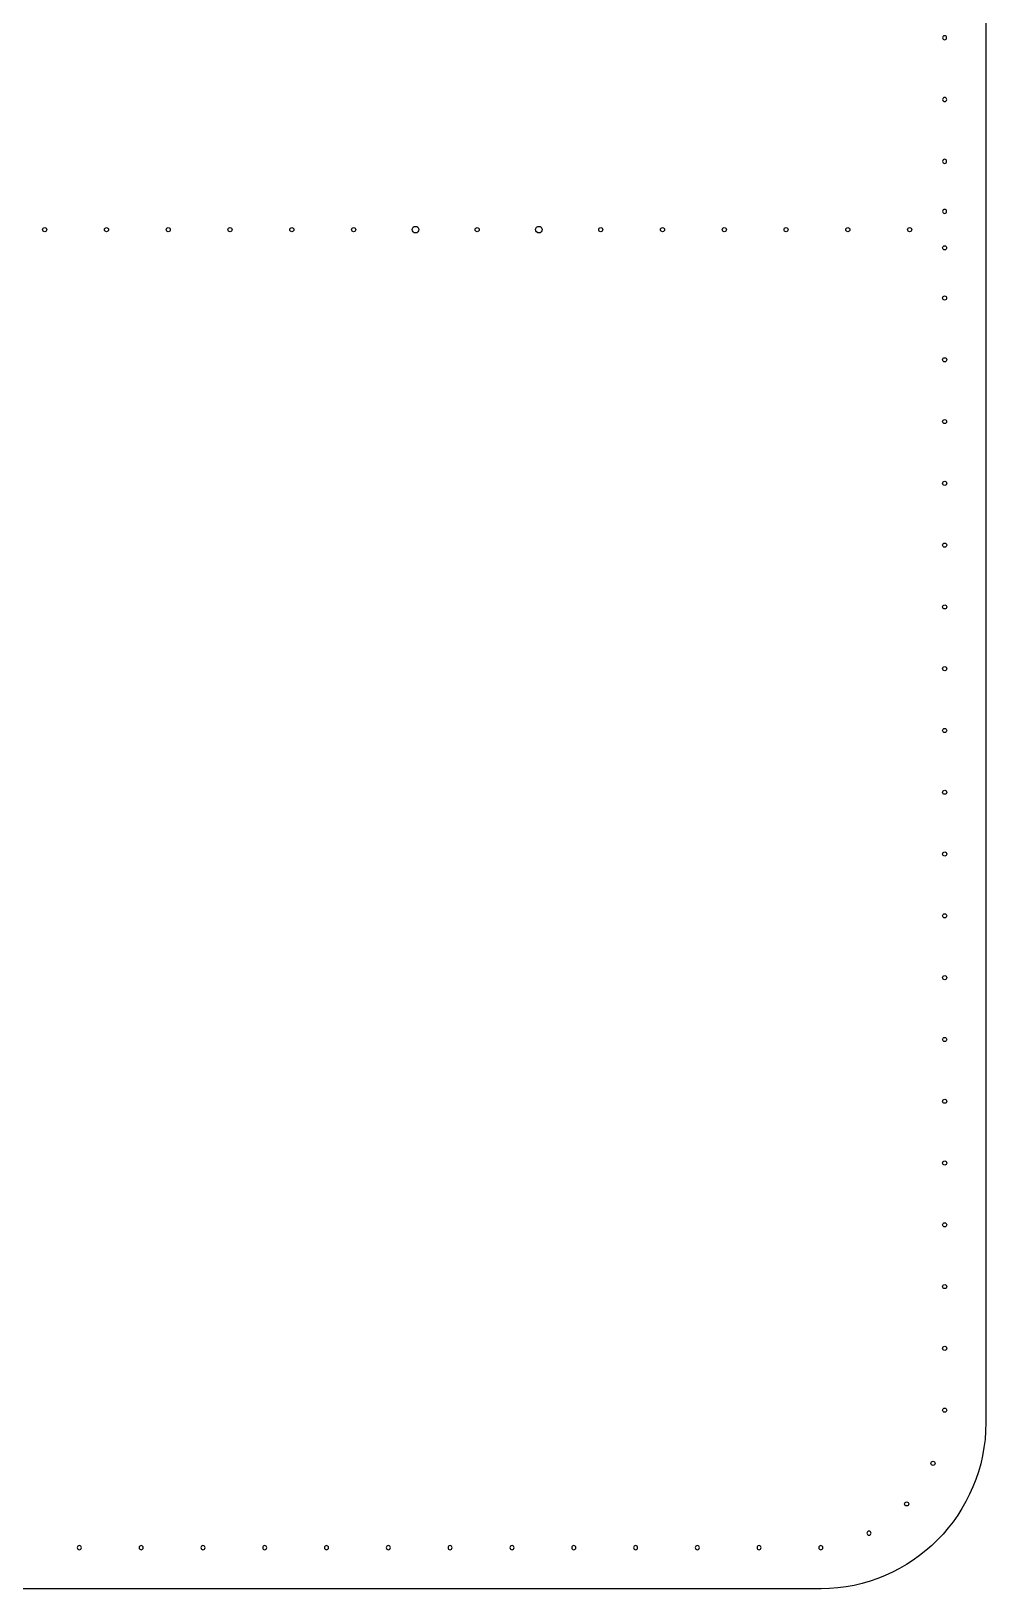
# Model space of a CAD drawing. Extents: x 21 to 1186, y -416 to -7.
# Drawn here: x 1070.4 to 1186.3, y -385.2 to -196.1 of the extents above; entities that cross this region are included whole.
import ezdxf

# ---------------------------------------------------------------- set-up
doc = ezdxf.new("R2010")
doc.units = 0
doc.header["$MEASUREMENT"] = 0
doc.layers.add('CORK_OR_OUTER', color=7, linetype='CONTINUOUS')
doc.layers.add('WOOL_FELT_OR_INNER', color=7, linetype='CONTINUOUS')

# ---------------------------------------------------------------- blocks, each defined once
blk = doc.blocks.new('BLOCK_4')
at = {"layer": 'CORK_OR_OUTER', "color": 177}
for points, knots in [([(956.27, -385.16), (956.27, -385.16), (1166.28, -385.16), (1166.28, -385.16), (1166.28, -385.16), (1166.28, -385.16), (1166.28, -385.16), (1177.32, -385.16), (1186.28, -376.02), (1186.28, -364.97), (1186.28, -364.97), (1186.27, -364.97), (1186.27, -364.97), (1186.27, -364.97), (1186.28, -364.97), (1186.28, -364.97), (1186.28, -364.97), (1186.27, -75.35), (1186.27, -75.35), (1186.27, -75.35), (1186.28, -75.35), (1186.28, -75.35), (1186.28, -64.3), (1177.32, -55.16), (1166.28, -55.16), (1166.28, -55.16), (1166.28, -55.16), (1166.28, -55.16), (1166.28, -55.16), (956.27, -55.16), (956.27, -55.16), (956.27, -55.16), (956.28, -55.16), (956.28, -55.16), (956.28, -55.16), (956.28, -105.16), (956.28, -105.16), (956.28, -105.16), (956.33, -105.16), (956.33, -105.16), (972.89, -105.16), (986.33, -118.59), (986.33, -135.16), (986.33, -135.16), (986.33, -305.16), (986.33, -305.16), (986.33, -321.73), (972.89, -335.16), (956.33, -335.16), (956.33, -335.16), (956.28, -335.16), (956.28, -335.16), (956.28, -335.16), (956.28, -385.16), (956.28, -385.16), (956.28, -385.16), (956.27, -385.16), (956.27, -385.16)], [0, 0, 0, 0, 1, 1, 1, 2, 2, 2, 3, 3, 3, 4, 4, 4, 5, 5, 5, 6, 6, 6, 7, 7, 7, 8, 8, 8, 9, 9, 9, 10, 10, 10, 11, 11, 11, 12, 12, 12, 13, 13, 13, 14, 14, 14, 15, 15, 15, 16, 16, 16, 17, 17, 17, 18, 18, 18, 19, 19, 19, 19]), ([(1181.27, -196.62), (1181.41, -196.62), (1181.52, -196.73), (1181.52, -196.87), (1181.52, -197), (1181.41, -197.12), (1181.27, -197.12), (1181.13, -197.12), (1181.02, -197), (1181.02, -196.87), (1181.02, -196.73), (1181.13, -196.62), (1181.27, -196.62)], [0, 0, 0, 0, 1, 1, 1, 2, 2, 2, 3, 3, 3, 4, 4, 4, 4]), ([(1181.28, -204.12), (1181.42, -204.12), (1181.53, -204.23), (1181.53, -204.37), (1181.53, -204.5), (1181.42, -204.62), (1181.28, -204.62), (1181.14, -204.62), (1181.03, -204.5), (1181.03, -204.37), (1181.03, -204.23), (1181.14, -204.12), (1181.28, -204.12)], [0, 0, 0, 0, 1, 1, 1, 2, 2, 2, 3, 3, 3, 4, 4, 4, 4]), ([(1181.27, -211.62), (1181.41, -211.62), (1181.52, -211.73), (1181.52, -211.87), (1181.52, -212), (1181.41, -212.12), (1181.27, -212.12), (1181.13, -212.12), (1181.02, -212), (1181.02, -211.87), (1181.02, -211.73), (1181.13, -211.62), (1181.27, -211.62)], [0, 0, 0, 0, 1, 1, 1, 2, 2, 2, 3, 3, 3, 4, 4, 4, 4]), ([(1181.27, -217.7), (1181.41, -217.7), (1181.52, -217.82), (1181.52, -217.95), (1181.52, -218.09), (1181.41, -218.2), (1181.27, -218.2), (1181.13, -218.2), (1181.02, -218.09), (1181.02, -217.95), (1181.02, -217.82), (1181.13, -217.7), (1181.27, -217.7)], [0, 0, 0, 0, 1, 1, 1, 2, 2, 2, 3, 3, 3, 4, 4, 4, 4]), ([(1181.27, -222.62), (1181.41, -222.62), (1181.52, -222.51), (1181.52, -222.37), (1181.52, -222.23), (1181.41, -222.12), (1181.27, -222.12), (1181.13, -222.12), (1181.02, -222.23), (1181.02, -222.37), (1181.02, -222.51), (1181.13, -222.62), (1181.27, -222.62)], [0, 0, 0, 0, 1, 1, 1, 2, 2, 2, 3, 3, 3, 4, 4, 4, 4]), ([(1181.27, -228.71), (1181.41, -228.71), (1181.52, -228.59), (1181.52, -228.46), (1181.52, -228.32), (1181.41, -228.21), (1181.27, -228.21), (1181.13, -228.21), (1181.02, -228.32), (1181.02, -228.46), (1181.02, -228.59), (1181.13, -228.71), (1181.27, -228.71)], [0, 0, 0, 0, 1, 1, 1, 2, 2, 2, 3, 3, 3, 4, 4, 4, 4]), ([(1181.28, -236.21), (1181.42, -236.21), (1181.53, -236.09), (1181.53, -235.96), (1181.53, -235.82), (1181.42, -235.71), (1181.28, -235.71), (1181.14, -235.71), (1181.03, -235.82), (1181.03, -235.96), (1181.03, -236.09), (1181.14, -236.21), (1181.28, -236.21)], [0, 0, 0, 0, 1, 1, 1, 2, 2, 2, 3, 3, 3, 4, 4, 4, 4]), ([(1181.27, -243.71), (1181.41, -243.71), (1181.52, -243.59), (1181.52, -243.46), (1181.52, -243.32), (1181.41, -243.21), (1181.27, -243.21), (1181.13, -243.21), (1181.02, -243.32), (1181.02, -243.46), (1181.02, -243.59), (1181.13, -243.71), (1181.27, -243.71)], [0, 0, 0, 0, 1, 1, 1, 2, 2, 2, 3, 3, 3, 4, 4, 4, 4]), ([(1181.28, -251.21), (1181.42, -251.21), (1181.53, -251.09), (1181.53, -250.96), (1181.53, -250.82), (1181.42, -250.71), (1181.28, -250.71), (1181.14, -250.71), (1181.03, -250.82), (1181.03, -250.96), (1181.03, -251.09), (1181.14, -251.21), (1181.28, -251.21)], [0, 0, 0, 0, 1, 1, 1, 2, 2, 2, 3, 3, 3, 4, 4, 4, 4]), ([(1181.28, -258.71), (1181.42, -258.71), (1181.53, -258.6), (1181.53, -258.46), (1181.53, -258.32), (1181.42, -258.21), (1181.28, -258.21), (1181.14, -258.21), (1181.03, -258.32), (1181.03, -258.46), (1181.03, -258.6), (1181.14, -258.71), (1181.28, -258.71)], [0, 0, 0, 0, 1, 1, 1, 2, 2, 2, 3, 3, 3, 4, 4, 4, 4]), ([(1181.28, -266.21), (1181.42, -266.21), (1181.53, -266.1), (1181.53, -265.96), (1181.53, -265.82), (1181.42, -265.71), (1181.28, -265.71), (1181.14, -265.71), (1181.03, -265.82), (1181.03, -265.96), (1181.03, -266.1), (1181.14, -266.21), (1181.28, -266.21)], [0, 0, 0, 0, 1, 1, 1, 2, 2, 2, 3, 3, 3, 4, 4, 4, 4]), ([(1181.28, -273.71), (1181.42, -273.71), (1181.53, -273.6), (1181.53, -273.46), (1181.53, -273.32), (1181.42, -273.21), (1181.28, -273.21), (1181.14, -273.21), (1181.03, -273.32), (1181.03, -273.46), (1181.03, -273.6), (1181.14, -273.71), (1181.28, -273.71)], [0, 0, 0, 0, 1, 1, 1, 2, 2, 2, 3, 3, 3, 4, 4, 4, 4]), ([(1181.28, -281.21), (1181.42, -281.21), (1181.53, -281.1), (1181.53, -280.96), (1181.53, -280.82), (1181.42, -280.71), (1181.28, -280.71), (1181.14, -280.71), (1181.03, -280.82), (1181.03, -280.96), (1181.03, -281.1), (1181.14, -281.21), (1181.28, -281.21)], [0, 0, 0, 0, 1, 1, 1, 2, 2, 2, 3, 3, 3, 4, 4, 4, 4]), ([(1181.28, -288.71), (1181.42, -288.71), (1181.53, -288.6), (1181.53, -288.46), (1181.53, -288.32), (1181.42, -288.21), (1181.28, -288.21), (1181.14, -288.21), (1181.03, -288.32), (1181.03, -288.46), (1181.03, -288.6), (1181.14, -288.71), (1181.28, -288.71)], [0, 0, 0, 0, 1, 1, 1, 2, 2, 2, 3, 3, 3, 4, 4, 4, 4]), ([(1181.28, -296.21), (1181.42, -296.21), (1181.53, -296.1), (1181.53, -295.96), (1181.53, -295.82), (1181.42, -295.71), (1181.28, -295.71), (1181.14, -295.71), (1181.03, -295.82), (1181.03, -295.96), (1181.03, -296.1), (1181.14, -296.21), (1181.28, -296.21)], [0, 0, 0, 0, 1, 1, 1, 2, 2, 2, 3, 3, 3, 4, 4, 4, 4]), ([(1181.28, -303.71), (1181.42, -303.71), (1181.53, -303.6), (1181.53, -303.46), (1181.53, -303.32), (1181.42, -303.21), (1181.28, -303.21), (1181.14, -303.21), (1181.03, -303.32), (1181.03, -303.46), (1181.03, -303.6), (1181.14, -303.71), (1181.28, -303.71)], [0, 0, 0, 0, 1, 1, 1, 2, 2, 2, 3, 3, 3, 4, 4, 4, 4]), ([(1181.28, -311.22), (1181.42, -311.22), (1181.53, -311.11), (1181.53, -310.97), (1181.53, -310.84), (1181.42, -310.72), (1181.28, -310.72), (1181.14, -310.72), (1181.03, -310.84), (1181.03, -310.97), (1181.03, -311.11), (1181.14, -311.22), (1181.28, -311.22)], [0, 0, 0, 0, 1, 1, 1, 2, 2, 2, 3, 3, 3, 4, 4, 4, 4]), ([(1181.28, -318.72), (1181.42, -318.72), (1181.53, -318.61), (1181.53, -318.47), (1181.53, -318.34), (1181.42, -318.22), (1181.28, -318.22), (1181.14, -318.22), (1181.03, -318.34), (1181.03, -318.47), (1181.03, -318.61), (1181.14, -318.72), (1181.28, -318.72)], [0, 0, 0, 0, 1, 1, 1, 2, 2, 2, 3, 3, 3, 4, 4, 4, 4]), ([(1181.28, -326.22), (1181.42, -326.22), (1181.53, -326.11), (1181.53, -325.97), (1181.53, -325.84), (1181.42, -325.72), (1181.28, -325.72), (1181.14, -325.72), (1181.03, -325.84), (1181.03, -325.97), (1181.03, -326.11), (1181.14, -326.22), (1181.28, -326.22)], [0, 0, 0, 0, 1, 1, 1, 2, 2, 2, 3, 3, 3, 4, 4, 4, 4]), ([(1181.28, -333.72), (1181.42, -333.72), (1181.53, -333.61), (1181.53, -333.47), (1181.53, -333.34), (1181.42, -333.22), (1181.28, -333.22), (1181.14, -333.22), (1181.03, -333.34), (1181.03, -333.47), (1181.03, -333.61), (1181.14, -333.72), (1181.28, -333.72)], [0, 0, 0, 0, 1, 1, 1, 2, 2, 2, 3, 3, 3, 4, 4, 4, 4]), ([(1181.28, -341.22), (1181.42, -341.22), (1181.53, -341.11), (1181.53, -340.97), (1181.53, -340.83), (1181.42, -340.72), (1181.28, -340.72), (1181.14, -340.72), (1181.03, -340.83), (1181.03, -340.97), (1181.03, -341.11), (1181.14, -341.22), (1181.28, -341.22)], [0, 0, 0, 0, 1, 1, 1, 2, 2, 2, 3, 3, 3, 4, 4, 4, 4]), ([(1181.28, -348.72), (1181.42, -348.72), (1181.53, -348.61), (1181.53, -348.47), (1181.53, -348.33), (1181.42, -348.22), (1181.28, -348.22), (1181.14, -348.22), (1181.03, -348.33), (1181.03, -348.47), (1181.03, -348.61), (1181.14, -348.72), (1181.28, -348.72)], [0, 0, 0, 0, 1, 1, 1, 2, 2, 2, 3, 3, 3, 4, 4, 4, 4]), ([(1181.28, -356.22), (1181.42, -356.22), (1181.53, -356.11), (1181.53, -355.97), (1181.53, -355.83), (1181.42, -355.72), (1181.28, -355.72), (1181.14, -355.72), (1181.03, -355.83), (1181.03, -355.97), (1181.03, -356.11), (1181.14, -356.22), (1181.28, -356.22)], [0, 0, 0, 0, 1, 1, 1, 2, 2, 2, 3, 3, 3, 4, 4, 4, 4]), ([(1181.28, -363.72), (1181.42, -363.72), (1181.53, -363.61), (1181.53, -363.47), (1181.53, -363.33), (1181.42, -363.22), (1181.28, -363.22), (1181.14, -363.22), (1181.03, -363.33), (1181.03, -363.47), (1181.03, -363.61), (1181.14, -363.72), (1181.28, -363.72)], [0, 0, 0, 0, 1, 1, 1, 2, 2, 2, 3, 3, 3, 4, 4, 4, 4]), ([(1179.87, -370.17), (1180.01, -370.17), (1180.12, -370.05), (1180.12, -369.92), (1180.12, -369.78), (1180.01, -369.67), (1179.87, -369.67), (1179.73, -369.67), (1179.62, -369.78), (1179.62, -369.92), (1179.62, -370.05), (1179.73, -370.17), (1179.87, -370.17)], [0, 0, 0, 0, 1, 1, 1, 2, 2, 2, 3, 3, 3, 4, 4, 4, 4]), ([(1176.66, -375.1), (1176.8, -375.1), (1176.91, -374.99), (1176.91, -374.85), (1176.91, -374.71), (1176.8, -374.6), (1176.66, -374.6), (1176.52, -374.6), (1176.41, -374.71), (1176.41, -374.85), (1176.41, -374.99), (1176.52, -375.1), (1176.66, -375.1)], [0, 0, 0, 0, 1, 1, 1, 2, 2, 2, 3, 3, 3, 4, 4, 4, 4]), ([(1171.84, -378.4), (1171.84, -378.26), (1171.95, -378.15), (1172.09, -378.15), (1172.23, -378.15), (1172.34, -378.26), (1172.34, -378.4), (1172.34, -378.54), (1172.23, -378.65), (1172.09, -378.65), (1171.95, -378.65), (1171.84, -378.54), (1171.84, -378.4)], [0, 0, 0, 0, 1, 1, 1, 2, 2, 2, 3, 3, 3, 4, 4, 4, 4]), ([(1075.99, -380.16), (1075.99, -380.02), (1076.11, -379.91), (1076.24, -379.91), (1076.38, -379.91), (1076.49, -380.02), (1076.49, -380.16), (1076.49, -380.3), (1076.38, -380.41), (1076.24, -380.41), (1076.11, -380.41), (1075.99, -380.3), (1075.99, -380.16)], [0, 0, 0, 0, 1, 1, 1, 2, 2, 2, 3, 3, 3, 4, 4, 4, 4]), ([(1083.49, -380.16), (1083.49, -380.02), (1083.61, -379.91), (1083.74, -379.91), (1083.88, -379.91), (1083.99, -380.02), (1083.99, -380.16), (1083.99, -380.3), (1083.88, -380.41), (1083.74, -380.41), (1083.61, -380.41), (1083.49, -380.3), (1083.49, -380.16)], [0, 0, 0, 0, 1, 1, 1, 2, 2, 2, 3, 3, 3, 4, 4, 4, 4]), ([(1090.99, -380.16), (1090.99, -380.02), (1091.11, -379.91), (1091.24, -379.91), (1091.38, -379.91), (1091.49, -380.02), (1091.49, -380.16), (1091.49, -380.3), (1091.38, -380.41), (1091.24, -380.41), (1091.11, -380.41), (1090.99, -380.3), (1090.99, -380.16)], [0, 0, 0, 0, 1, 1, 1, 2, 2, 2, 3, 3, 3, 4, 4, 4, 4]), ([(1098.49, -380.16), (1098.49, -380.02), (1098.6, -379.91), (1098.74, -379.91), (1098.88, -379.91), (1098.99, -380.02), (1098.99, -380.16), (1098.99, -380.3), (1098.88, -380.41), (1098.74, -380.41), (1098.6, -380.41), (1098.49, -380.3), (1098.49, -380.16)], [0, 0, 0, 0, 1, 1, 1, 2, 2, 2, 3, 3, 3, 4, 4, 4, 4]), ([(1105.99, -380.16), (1105.99, -380.02), (1106.1, -379.91), (1106.24, -379.91), (1106.38, -379.91), (1106.49, -380.02), (1106.49, -380.16), (1106.49, -380.3), (1106.38, -380.41), (1106.24, -380.41), (1106.1, -380.41), (1105.99, -380.3), (1105.99, -380.16)], [0, 0, 0, 0, 1, 1, 1, 2, 2, 2, 3, 3, 3, 4, 4, 4, 4]), ([(1113.49, -380.16), (1113.49, -380.02), (1113.6, -379.91), (1113.74, -379.91), (1113.88, -379.91), (1113.99, -380.02), (1113.99, -380.16), (1113.99, -380.3), (1113.88, -380.41), (1113.74, -380.41), (1113.6, -380.41), (1113.49, -380.3), (1113.49, -380.16)], [0, 0, 0, 0, 1, 1, 1, 2, 2, 2, 3, 3, 3, 4, 4, 4, 4]), ([(1120.99, -380.16), (1120.99, -380.02), (1121.1, -379.91), (1121.24, -379.91), (1121.38, -379.91), (1121.49, -380.02), (1121.49, -380.16), (1121.49, -380.3), (1121.38, -380.41), (1121.24, -380.41), (1121.1, -380.41), (1120.99, -380.3), (1120.99, -380.16)], [0, 0, 0, 0, 1, 1, 1, 2, 2, 2, 3, 3, 3, 4, 4, 4, 4]), ([(1128.51, -380.16), (1128.51, -380.02), (1128.62, -379.91), (1128.76, -379.91), (1128.89, -379.91), (1129.01, -380.02), (1129.01, -380.16), (1129.01, -380.3), (1128.89, -380.41), (1128.76, -380.41), (1128.62, -380.41), (1128.51, -380.3), (1128.51, -380.16)], [0, 0, 0, 0, 1, 1, 1, 2, 2, 2, 3, 3, 3, 4, 4, 4, 4]), ([(1136.01, -380.16), (1136.01, -380.02), (1136.12, -379.91), (1136.26, -379.91), (1136.39, -379.91), (1136.51, -380.02), (1136.51, -380.16), (1136.51, -380.3), (1136.39, -380.41), (1136.26, -380.41), (1136.12, -380.41), (1136.01, -380.3), (1136.01, -380.16)], [0, 0, 0, 0, 1, 1, 1, 2, 2, 2, 3, 3, 3, 4, 4, 4, 4]), ([(1143.51, -380.16), (1143.51, -380.02), (1143.62, -379.91), (1143.76, -379.91), (1143.89, -379.91), (1144.01, -380.02), (1144.01, -380.16), (1144.01, -380.3), (1143.89, -380.41), (1143.76, -380.41), (1143.62, -380.41), (1143.51, -380.3), (1143.51, -380.16)], [0, 0, 0, 0, 1, 1, 1, 2, 2, 2, 3, 3, 3, 4, 4, 4, 4]), ([(1151, -380.16), (1151, -380.02), (1151.11, -379.91), (1151.25, -379.91), (1151.39, -379.91), (1151.5, -380.02), (1151.5, -380.16), (1151.5, -380.3), (1151.39, -380.41), (1151.25, -380.41), (1151.11, -380.41), (1151, -380.3), (1151, -380.16)], [0, 0, 0, 0, 1, 1, 1, 2, 2, 2, 3, 3, 3, 4, 4, 4, 4]), ([(1158.5, -380.16), (1158.5, -380.02), (1158.61, -379.91), (1158.75, -379.91), (1158.89, -379.91), (1159, -380.02), (1159, -380.16), (1159, -380.3), (1158.89, -380.41), (1158.75, -380.41), (1158.61, -380.41), (1158.5, -380.3), (1158.5, -380.16)], [0, 0, 0, 0, 1, 1, 1, 2, 2, 2, 3, 3, 3, 4, 4, 4, 4]), ([(1166, -380.16), (1166, -380.02), (1166.11, -379.91), (1166.25, -379.91), (1166.39, -379.91), (1166.5, -380.02), (1166.5, -380.16), (1166.5, -380.3), (1166.39, -380.41), (1166.25, -380.41), (1166.11, -380.41), (1166, -380.3), (1166, -380.16)], [0, 0, 0, 0, 1, 1, 1, 2, 2, 2, 3, 3, 3, 4, 4, 4, 4])]:
    blk.add_open_spline(points, degree=3, knots=knots, dxfattribs=at)
at = {"layer": 'CORK_OR_OUTER', "color": 1}
for points in [[(1072.28, -220.16), (1072.28, -220.02), (1072.17, -219.91), (1072.03, -219.91), (1071.89, -219.91), (1071.78, -220.02), (1071.78, -220.16), (1071.78, -220.3), (1071.89, -220.41), (1072.03, -220.41), (1072.17, -220.41), (1072.28, -220.3), (1072.28, -220.16)], [(1079.78, -220.16), (1079.78, -220.02), (1079.67, -219.91), (1079.53, -219.91), (1079.39, -219.91), (1079.28, -220.02), (1079.28, -220.16), (1079.28, -220.3), (1079.39, -220.41), (1079.53, -220.41), (1079.67, -220.41), (1079.78, -220.3), (1079.78, -220.16)], [(1087.28, -220.16), (1087.28, -220.02), (1087.17, -219.91), (1087.03, -219.91), (1086.89, -219.91), (1086.78, -220.02), (1086.78, -220.16), (1086.78, -220.3), (1086.89, -220.41), (1087.03, -220.41), (1087.17, -220.41), (1087.28, -220.3), (1087.28, -220.16)], [(1094.78, -220.16), (1094.78, -220.02), (1094.67, -219.91), (1094.53, -219.91), (1094.39, -219.91), (1094.28, -220.02), (1094.28, -220.16), (1094.28, -220.3), (1094.39, -220.41), (1094.53, -220.41), (1094.67, -220.41), (1094.78, -220.3), (1094.78, -220.16)], [(1102.28, -220.16), (1102.28, -220.02), (1102.16, -219.91), (1102.03, -219.91), (1101.89, -219.91), (1101.78, -220.02), (1101.78, -220.16), (1101.78, -220.3), (1101.89, -220.41), (1102.03, -220.41), (1102.16, -220.41), (1102.28, -220.3), (1102.28, -220.16)], [(1109.78, -220.16), (1109.78, -220.02), (1109.66, -219.91), (1109.53, -219.91), (1109.39, -219.91), (1109.28, -220.02), (1109.28, -220.16), (1109.28, -220.3), (1109.39, -220.41), (1109.53, -220.41), (1109.66, -220.41), (1109.78, -220.3), (1109.78, -220.16)], [(1117.43, -220.16), (1117.43, -219.94), (1117.25, -219.76), (1117.03, -219.76), (1116.8, -219.76), (1116.63, -219.94), (1116.63, -220.16), (1116.63, -220.38), (1116.8, -220.56), (1117.03, -220.56), (1117.25, -220.56), (1117.43, -220.38), (1117.43, -220.16)], [(1124.78, -220.16), (1124.78, -220.02), (1124.66, -219.91), (1124.53, -219.91), (1124.39, -219.91), (1124.28, -220.02), (1124.28, -220.16), (1124.28, -220.3), (1124.39, -220.41), (1124.53, -220.41), (1124.66, -220.41), (1124.78, -220.3), (1124.78, -220.16)], [(1132.43, -220.16), (1132.43, -219.94), (1132.25, -219.76), (1132.03, -219.76), (1131.81, -219.76), (1131.63, -219.94), (1131.63, -220.16), (1131.63, -220.38), (1131.81, -220.56), (1132.03, -220.56), (1132.25, -220.56), (1132.43, -220.38), (1132.43, -220.16)], [(1139.78, -220.16), (1139.78, -220.02), (1139.67, -219.91), (1139.53, -219.91), (1139.39, -219.91), (1139.28, -220.02), (1139.28, -220.16), (1139.28, -220.3), (1139.39, -220.41), (1139.53, -220.41), (1139.67, -220.41), (1139.78, -220.3), (1139.78, -220.16)], [(1147.28, -220.16), (1147.28, -220.02), (1147.17, -219.91), (1147.03, -219.91), (1146.89, -219.91), (1146.78, -220.02), (1146.78, -220.16), (1146.78, -220.3), (1146.89, -220.41), (1147.03, -220.41), (1147.17, -220.41), (1147.28, -220.3), (1147.28, -220.16)], [(1154.78, -220.16), (1154.78, -220.02), (1154.67, -219.91), (1154.53, -219.91), (1154.39, -219.91), (1154.28, -220.02), (1154.28, -220.16), (1154.28, -220.3), (1154.39, -220.41), (1154.53, -220.41), (1154.67, -220.41), (1154.78, -220.3), (1154.78, -220.16)], [(1162.28, -220.16), (1162.28, -220.02), (1162.16, -219.91), (1162.03, -219.91), (1161.89, -219.91), (1161.78, -220.02), (1161.78, -220.16), (1161.78, -220.3), (1161.89, -220.41), (1162.03, -220.41), (1162.16, -220.41), (1162.28, -220.3), (1162.28, -220.16)], [(1169.78, -220.16), (1169.78, -220.02), (1169.66, -219.91), (1169.53, -219.91), (1169.39, -219.91), (1169.28, -220.02), (1169.28, -220.16), (1169.28, -220.3), (1169.39, -220.41), (1169.53, -220.41), (1169.66, -220.41), (1169.78, -220.3), (1169.78, -220.16)], [(1177.28, -220.16), (1177.28, -220.02), (1177.17, -219.91), (1177.03, -219.91), (1176.89, -219.91), (1176.78, -220.02), (1176.78, -220.16), (1176.78, -220.3), (1176.89, -220.41), (1177.03, -220.41), (1177.17, -220.41), (1177.28, -220.3), (1177.28, -220.16)]]:
    blk.add_open_spline(points, degree=3, knots=[0, 0, 0, 0, 1, 1, 1, 2, 2, 2, 3, 3, 3, 4, 4, 4, 4], dxfattribs=at)
blk = doc.blocks.new('BLOCK_10')
at = {"layer": 'WOOL_FELT_OR_INNER', "color": 177}
for points, knots in [([(956.27, -385.16), (956.27, -385.16), (1166.28, -385.16), (1166.28, -385.16), (1166.28, -385.16), (1166.28, -385.16), (1166.28, -385.16), (1177.32, -385.16), (1186.28, -376.02), (1186.28, -364.97), (1186.28, -364.97), (1186.27, -364.97), (1186.27, -364.97), (1186.27, -364.97), (1186.28, -364.97), (1186.28, -364.97), (1186.28, -364.97), (1186.27, -75.35), (1186.27, -75.35), (1186.27, -75.35), (1186.28, -75.35), (1186.28, -75.35), (1186.28, -64.3), (1177.32, -55.16), (1166.28, -55.16), (1166.28, -55.16), (1166.28, -55.16), (1166.28, -55.16), (1166.28, -55.16), (956.27, -55.16), (956.27, -55.16), (956.27, -55.16), (956.28, -55.16), (956.28, -55.16), (956.28, -55.16), (956.28, -105.16), (956.28, -105.16), (956.28, -105.16), (956.33, -105.16), (956.33, -105.16), (972.89, -105.16), (986.33, -118.59), (986.33, -135.16), (986.33, -135.16), (986.33, -305.16), (986.33, -305.16), (986.33, -321.73), (972.89, -335.16), (956.33, -335.16), (956.33, -335.16), (956.28, -335.16), (956.28, -335.16), (956.28, -335.16), (956.28, -385.16), (956.28, -385.16), (956.28, -385.16), (956.27, -385.16), (956.27, -385.16)], [0, 0, 0, 0, 1, 1, 1, 2, 2, 2, 3, 3, 3, 4, 4, 4, 5, 5, 5, 6, 6, 6, 7, 7, 7, 8, 8, 8, 9, 9, 9, 10, 10, 10, 11, 11, 11, 12, 12, 12, 13, 13, 13, 14, 14, 14, 15, 15, 15, 16, 16, 16, 17, 17, 17, 18, 18, 18, 19, 19, 19, 19]), ([(1181.27, -196.62), (1181.41, -196.62), (1181.52, -196.73), (1181.52, -196.87), (1181.52, -197), (1181.41, -197.12), (1181.27, -197.12), (1181.13, -197.12), (1181.02, -197), (1181.02, -196.87), (1181.02, -196.73), (1181.13, -196.62), (1181.27, -196.62)], [0, 0, 0, 0, 1, 1, 1, 2, 2, 2, 3, 3, 3, 4, 4, 4, 4]), ([(1181.28, -204.12), (1181.42, -204.12), (1181.53, -204.23), (1181.53, -204.37), (1181.53, -204.5), (1181.42, -204.62), (1181.28, -204.62), (1181.14, -204.62), (1181.03, -204.5), (1181.03, -204.37), (1181.03, -204.23), (1181.14, -204.12), (1181.28, -204.12)], [0, 0, 0, 0, 1, 1, 1, 2, 2, 2, 3, 3, 3, 4, 4, 4, 4]), ([(1181.27, -211.62), (1181.41, -211.62), (1181.52, -211.73), (1181.52, -211.87), (1181.52, -212), (1181.41, -212.12), (1181.27, -212.12), (1181.13, -212.12), (1181.02, -212), (1181.02, -211.87), (1181.02, -211.73), (1181.13, -211.62), (1181.27, -211.62)], [0, 0, 0, 0, 1, 1, 1, 2, 2, 2, 3, 3, 3, 4, 4, 4, 4]), ([(1181.27, -217.7), (1181.41, -217.7), (1181.52, -217.82), (1181.52, -217.95), (1181.52, -218.09), (1181.41, -218.2), (1181.27, -218.2), (1181.13, -218.2), (1181.02, -218.09), (1181.02, -217.95), (1181.02, -217.82), (1181.13, -217.7), (1181.27, -217.7)], [0, 0, 0, 0, 1, 1, 1, 2, 2, 2, 3, 3, 3, 4, 4, 4, 4]), ([(1181.27, -222.62), (1181.41, -222.62), (1181.52, -222.51), (1181.52, -222.37), (1181.52, -222.23), (1181.41, -222.12), (1181.27, -222.12), (1181.13, -222.12), (1181.02, -222.23), (1181.02, -222.37), (1181.02, -222.51), (1181.13, -222.62), (1181.27, -222.62)], [0, 0, 0, 0, 1, 1, 1, 2, 2, 2, 3, 3, 3, 4, 4, 4, 4]), ([(1181.27, -228.71), (1181.41, -228.71), (1181.52, -228.59), (1181.52, -228.46), (1181.52, -228.32), (1181.41, -228.21), (1181.27, -228.21), (1181.13, -228.21), (1181.02, -228.32), (1181.02, -228.46), (1181.02, -228.59), (1181.13, -228.71), (1181.27, -228.71)], [0, 0, 0, 0, 1, 1, 1, 2, 2, 2, 3, 3, 3, 4, 4, 4, 4]), ([(1181.28, -236.21), (1181.42, -236.21), (1181.53, -236.09), (1181.53, -235.96), (1181.53, -235.82), (1181.42, -235.71), (1181.28, -235.71), (1181.14, -235.71), (1181.03, -235.82), (1181.03, -235.96), (1181.03, -236.09), (1181.14, -236.21), (1181.28, -236.21)], [0, 0, 0, 0, 1, 1, 1, 2, 2, 2, 3, 3, 3, 4, 4, 4, 4]), ([(1181.27, -243.71), (1181.41, -243.71), (1181.52, -243.59), (1181.52, -243.46), (1181.52, -243.32), (1181.41, -243.21), (1181.27, -243.21), (1181.13, -243.21), (1181.02, -243.32), (1181.02, -243.46), (1181.02, -243.59), (1181.13, -243.71), (1181.27, -243.71)], [0, 0, 0, 0, 1, 1, 1, 2, 2, 2, 3, 3, 3, 4, 4, 4, 4]), ([(1181.28, -251.21), (1181.42, -251.21), (1181.53, -251.09), (1181.53, -250.96), (1181.53, -250.82), (1181.42, -250.71), (1181.28, -250.71), (1181.14, -250.71), (1181.03, -250.82), (1181.03, -250.96), (1181.03, -251.09), (1181.14, -251.21), (1181.28, -251.21)], [0, 0, 0, 0, 1, 1, 1, 2, 2, 2, 3, 3, 3, 4, 4, 4, 4]), ([(1181.28, -258.71), (1181.42, -258.71), (1181.53, -258.6), (1181.53, -258.46), (1181.53, -258.32), (1181.42, -258.21), (1181.28, -258.21), (1181.14, -258.21), (1181.03, -258.32), (1181.03, -258.46), (1181.03, -258.6), (1181.14, -258.71), (1181.28, -258.71)], [0, 0, 0, 0, 1, 1, 1, 2, 2, 2, 3, 3, 3, 4, 4, 4, 4]), ([(1181.28, -266.21), (1181.42, -266.21), (1181.53, -266.1), (1181.53, -265.96), (1181.53, -265.82), (1181.42, -265.71), (1181.28, -265.71), (1181.14, -265.71), (1181.03, -265.82), (1181.03, -265.96), (1181.03, -266.1), (1181.14, -266.21), (1181.28, -266.21)], [0, 0, 0, 0, 1, 1, 1, 2, 2, 2, 3, 3, 3, 4, 4, 4, 4]), ([(1181.28, -273.71), (1181.42, -273.71), (1181.53, -273.6), (1181.53, -273.46), (1181.53, -273.32), (1181.42, -273.21), (1181.28, -273.21), (1181.14, -273.21), (1181.03, -273.32), (1181.03, -273.46), (1181.03, -273.6), (1181.14, -273.71), (1181.28, -273.71)], [0, 0, 0, 0, 1, 1, 1, 2, 2, 2, 3, 3, 3, 4, 4, 4, 4]), ([(1181.28, -281.21), (1181.42, -281.21), (1181.53, -281.1), (1181.53, -280.96), (1181.53, -280.82), (1181.42, -280.71), (1181.28, -280.71), (1181.14, -280.71), (1181.03, -280.82), (1181.03, -280.96), (1181.03, -281.1), (1181.14, -281.21), (1181.28, -281.21)], [0, 0, 0, 0, 1, 1, 1, 2, 2, 2, 3, 3, 3, 4, 4, 4, 4]), ([(1181.28, -288.71), (1181.42, -288.71), (1181.53, -288.6), (1181.53, -288.46), (1181.53, -288.32), (1181.42, -288.21), (1181.28, -288.21), (1181.14, -288.21), (1181.03, -288.32), (1181.03, -288.46), (1181.03, -288.6), (1181.14, -288.71), (1181.28, -288.71)], [0, 0, 0, 0, 1, 1, 1, 2, 2, 2, 3, 3, 3, 4, 4, 4, 4]), ([(1181.28, -296.21), (1181.42, -296.21), (1181.53, -296.1), (1181.53, -295.96), (1181.53, -295.82), (1181.42, -295.71), (1181.28, -295.71), (1181.14, -295.71), (1181.03, -295.82), (1181.03, -295.96), (1181.03, -296.1), (1181.14, -296.21), (1181.28, -296.21)], [0, 0, 0, 0, 1, 1, 1, 2, 2, 2, 3, 3, 3, 4, 4, 4, 4]), ([(1181.28, -303.71), (1181.42, -303.71), (1181.53, -303.6), (1181.53, -303.46), (1181.53, -303.32), (1181.42, -303.21), (1181.28, -303.21), (1181.14, -303.21), (1181.03, -303.32), (1181.03, -303.46), (1181.03, -303.6), (1181.14, -303.71), (1181.28, -303.71)], [0, 0, 0, 0, 1, 1, 1, 2, 2, 2, 3, 3, 3, 4, 4, 4, 4]), ([(1181.28, -311.22), (1181.42, -311.22), (1181.53, -311.11), (1181.53, -310.97), (1181.53, -310.84), (1181.42, -310.72), (1181.28, -310.72), (1181.14, -310.72), (1181.03, -310.84), (1181.03, -310.97), (1181.03, -311.11), (1181.14, -311.22), (1181.28, -311.22)], [0, 0, 0, 0, 1, 1, 1, 2, 2, 2, 3, 3, 3, 4, 4, 4, 4]), ([(1181.28, -318.72), (1181.42, -318.72), (1181.53, -318.61), (1181.53, -318.47), (1181.53, -318.34), (1181.42, -318.22), (1181.28, -318.22), (1181.14, -318.22), (1181.03, -318.34), (1181.03, -318.47), (1181.03, -318.61), (1181.14, -318.72), (1181.28, -318.72)], [0, 0, 0, 0, 1, 1, 1, 2, 2, 2, 3, 3, 3, 4, 4, 4, 4]), ([(1181.28, -326.22), (1181.42, -326.22), (1181.53, -326.11), (1181.53, -325.97), (1181.53, -325.84), (1181.42, -325.72), (1181.28, -325.72), (1181.14, -325.72), (1181.03, -325.84), (1181.03, -325.97), (1181.03, -326.11), (1181.14, -326.22), (1181.28, -326.22)], [0, 0, 0, 0, 1, 1, 1, 2, 2, 2, 3, 3, 3, 4, 4, 4, 4]), ([(1181.28, -333.72), (1181.42, -333.72), (1181.53, -333.61), (1181.53, -333.47), (1181.53, -333.34), (1181.42, -333.22), (1181.28, -333.22), (1181.14, -333.22), (1181.03, -333.34), (1181.03, -333.47), (1181.03, -333.61), (1181.14, -333.72), (1181.28, -333.72)], [0, 0, 0, 0, 1, 1, 1, 2, 2, 2, 3, 3, 3, 4, 4, 4, 4]), ([(1181.28, -341.22), (1181.42, -341.22), (1181.53, -341.11), (1181.53, -340.97), (1181.53, -340.83), (1181.42, -340.72), (1181.28, -340.72), (1181.14, -340.72), (1181.03, -340.83), (1181.03, -340.97), (1181.03, -341.11), (1181.14, -341.22), (1181.28, -341.22)], [0, 0, 0, 0, 1, 1, 1, 2, 2, 2, 3, 3, 3, 4, 4, 4, 4]), ([(1181.28, -348.72), (1181.42, -348.72), (1181.53, -348.61), (1181.53, -348.47), (1181.53, -348.33), (1181.42, -348.22), (1181.28, -348.22), (1181.14, -348.22), (1181.03, -348.33), (1181.03, -348.47), (1181.03, -348.61), (1181.14, -348.72), (1181.28, -348.72)], [0, 0, 0, 0, 1, 1, 1, 2, 2, 2, 3, 3, 3, 4, 4, 4, 4]), ([(1181.28, -356.22), (1181.42, -356.22), (1181.53, -356.11), (1181.53, -355.97), (1181.53, -355.83), (1181.42, -355.72), (1181.28, -355.72), (1181.14, -355.72), (1181.03, -355.83), (1181.03, -355.97), (1181.03, -356.11), (1181.14, -356.22), (1181.28, -356.22)], [0, 0, 0, 0, 1, 1, 1, 2, 2, 2, 3, 3, 3, 4, 4, 4, 4]), ([(1181.28, -363.72), (1181.42, -363.72), (1181.53, -363.61), (1181.53, -363.47), (1181.53, -363.33), (1181.42, -363.22), (1181.28, -363.22), (1181.14, -363.22), (1181.03, -363.33), (1181.03, -363.47), (1181.03, -363.61), (1181.14, -363.72), (1181.28, -363.72)], [0, 0, 0, 0, 1, 1, 1, 2, 2, 2, 3, 3, 3, 4, 4, 4, 4]), ([(1179.87, -370.17), (1180.01, -370.17), (1180.12, -370.05), (1180.12, -369.92), (1180.12, -369.78), (1180.01, -369.67), (1179.87, -369.67), (1179.73, -369.67), (1179.62, -369.78), (1179.62, -369.92), (1179.62, -370.05), (1179.73, -370.17), (1179.87, -370.17)], [0, 0, 0, 0, 1, 1, 1, 2, 2, 2, 3, 3, 3, 4, 4, 4, 4]), ([(1176.66, -375.1), (1176.8, -375.1), (1176.91, -374.99), (1176.91, -374.85), (1176.91, -374.71), (1176.8, -374.6), (1176.66, -374.6), (1176.52, -374.6), (1176.41, -374.71), (1176.41, -374.85), (1176.41, -374.99), (1176.52, -375.1), (1176.66, -375.1)], [0, 0, 0, 0, 1, 1, 1, 2, 2, 2, 3, 3, 3, 4, 4, 4, 4]), ([(1171.84, -378.4), (1171.84, -378.26), (1171.95, -378.15), (1172.09, -378.15), (1172.23, -378.15), (1172.34, -378.26), (1172.34, -378.4), (1172.34, -378.54), (1172.23, -378.65), (1172.09, -378.65), (1171.95, -378.65), (1171.84, -378.54), (1171.84, -378.4)], [0, 0, 0, 0, 1, 1, 1, 2, 2, 2, 3, 3, 3, 4, 4, 4, 4]), ([(1075.99, -380.16), (1075.99, -380.02), (1076.11, -379.91), (1076.24, -379.91), (1076.38, -379.91), (1076.49, -380.02), (1076.49, -380.16), (1076.49, -380.3), (1076.38, -380.41), (1076.24, -380.41), (1076.11, -380.41), (1075.99, -380.3), (1075.99, -380.16)], [0, 0, 0, 0, 1, 1, 1, 2, 2, 2, 3, 3, 3, 4, 4, 4, 4]), ([(1083.49, -380.16), (1083.49, -380.02), (1083.61, -379.91), (1083.74, -379.91), (1083.88, -379.91), (1083.99, -380.02), (1083.99, -380.16), (1083.99, -380.3), (1083.88, -380.41), (1083.74, -380.41), (1083.61, -380.41), (1083.49, -380.3), (1083.49, -380.16)], [0, 0, 0, 0, 1, 1, 1, 2, 2, 2, 3, 3, 3, 4, 4, 4, 4]), ([(1090.99, -380.16), (1090.99, -380.02), (1091.11, -379.91), (1091.24, -379.91), (1091.38, -379.91), (1091.49, -380.02), (1091.49, -380.16), (1091.49, -380.3), (1091.38, -380.41), (1091.24, -380.41), (1091.11, -380.41), (1090.99, -380.3), (1090.99, -380.16)], [0, 0, 0, 0, 1, 1, 1, 2, 2, 2, 3, 3, 3, 4, 4, 4, 4]), ([(1098.49, -380.16), (1098.49, -380.02), (1098.6, -379.91), (1098.74, -379.91), (1098.88, -379.91), (1098.99, -380.02), (1098.99, -380.16), (1098.99, -380.3), (1098.88, -380.41), (1098.74, -380.41), (1098.6, -380.41), (1098.49, -380.3), (1098.49, -380.16)], [0, 0, 0, 0, 1, 1, 1, 2, 2, 2, 3, 3, 3, 4, 4, 4, 4]), ([(1105.99, -380.16), (1105.99, -380.02), (1106.1, -379.91), (1106.24, -379.91), (1106.38, -379.91), (1106.49, -380.02), (1106.49, -380.16), (1106.49, -380.3), (1106.38, -380.41), (1106.24, -380.41), (1106.1, -380.41), (1105.99, -380.3), (1105.99, -380.16)], [0, 0, 0, 0, 1, 1, 1, 2, 2, 2, 3, 3, 3, 4, 4, 4, 4]), ([(1113.49, -380.16), (1113.49, -380.02), (1113.6, -379.91), (1113.74, -379.91), (1113.88, -379.91), (1113.99, -380.02), (1113.99, -380.16), (1113.99, -380.3), (1113.88, -380.41), (1113.74, -380.41), (1113.6, -380.41), (1113.49, -380.3), (1113.49, -380.16)], [0, 0, 0, 0, 1, 1, 1, 2, 2, 2, 3, 3, 3, 4, 4, 4, 4]), ([(1120.99, -380.16), (1120.99, -380.02), (1121.1, -379.91), (1121.24, -379.91), (1121.38, -379.91), (1121.49, -380.02), (1121.49, -380.16), (1121.49, -380.3), (1121.38, -380.41), (1121.24, -380.41), (1121.1, -380.41), (1120.99, -380.3), (1120.99, -380.16)], [0, 0, 0, 0, 1, 1, 1, 2, 2, 2, 3, 3, 3, 4, 4, 4, 4]), ([(1128.51, -380.16), (1128.51, -380.02), (1128.62, -379.91), (1128.76, -379.91), (1128.89, -379.91), (1129.01, -380.02), (1129.01, -380.16), (1129.01, -380.3), (1128.89, -380.41), (1128.76, -380.41), (1128.62, -380.41), (1128.51, -380.3), (1128.51, -380.16)], [0, 0, 0, 0, 1, 1, 1, 2, 2, 2, 3, 3, 3, 4, 4, 4, 4]), ([(1136.01, -380.16), (1136.01, -380.02), (1136.12, -379.91), (1136.26, -379.91), (1136.39, -379.91), (1136.51, -380.02), (1136.51, -380.16), (1136.51, -380.3), (1136.39, -380.41), (1136.26, -380.41), (1136.12, -380.41), (1136.01, -380.3), (1136.01, -380.16)], [0, 0, 0, 0, 1, 1, 1, 2, 2, 2, 3, 3, 3, 4, 4, 4, 4]), ([(1143.51, -380.16), (1143.51, -380.02), (1143.62, -379.91), (1143.76, -379.91), (1143.89, -379.91), (1144.01, -380.02), (1144.01, -380.16), (1144.01, -380.3), (1143.89, -380.41), (1143.76, -380.41), (1143.62, -380.41), (1143.51, -380.3), (1143.51, -380.16)], [0, 0, 0, 0, 1, 1, 1, 2, 2, 2, 3, 3, 3, 4, 4, 4, 4]), ([(1151, -380.16), (1151, -380.02), (1151.11, -379.91), (1151.25, -379.91), (1151.39, -379.91), (1151.5, -380.02), (1151.5, -380.16), (1151.5, -380.3), (1151.39, -380.41), (1151.25, -380.41), (1151.11, -380.41), (1151, -380.3), (1151, -380.16)], [0, 0, 0, 0, 1, 1, 1, 2, 2, 2, 3, 3, 3, 4, 4, 4, 4]), ([(1158.5, -380.16), (1158.5, -380.02), (1158.61, -379.91), (1158.75, -379.91), (1158.89, -379.91), (1159, -380.02), (1159, -380.16), (1159, -380.3), (1158.89, -380.41), (1158.75, -380.41), (1158.61, -380.41), (1158.5, -380.3), (1158.5, -380.16)], [0, 0, 0, 0, 1, 1, 1, 2, 2, 2, 3, 3, 3, 4, 4, 4, 4]), ([(1166, -380.16), (1166, -380.02), (1166.11, -379.91), (1166.25, -379.91), (1166.39, -379.91), (1166.5, -380.02), (1166.5, -380.16), (1166.5, -380.3), (1166.39, -380.41), (1166.25, -380.41), (1166.11, -380.41), (1166, -380.3), (1166, -380.16)], [0, 0, 0, 0, 1, 1, 1, 2, 2, 2, 3, 3, 3, 4, 4, 4, 4])]:
    blk.add_open_spline(points, degree=3, knots=knots, dxfattribs=at)
at = {"layer": 'WOOL_FELT_OR_INNER', "color": 1}
for points in [[(1072.28, -220.16), (1072.28, -220.02), (1072.17, -219.91), (1072.03, -219.91), (1071.89, -219.91), (1071.78, -220.02), (1071.78, -220.16), (1071.78, -220.3), (1071.89, -220.41), (1072.03, -220.41), (1072.17, -220.41), (1072.28, -220.3), (1072.28, -220.16)], [(1079.78, -220.16), (1079.78, -220.02), (1079.67, -219.91), (1079.53, -219.91), (1079.39, -219.91), (1079.28, -220.02), (1079.28, -220.16), (1079.28, -220.3), (1079.39, -220.41), (1079.53, -220.41), (1079.67, -220.41), (1079.78, -220.3), (1079.78, -220.16)], [(1087.28, -220.16), (1087.28, -220.02), (1087.17, -219.91), (1087.03, -219.91), (1086.89, -219.91), (1086.78, -220.02), (1086.78, -220.16), (1086.78, -220.3), (1086.89, -220.41), (1087.03, -220.41), (1087.17, -220.41), (1087.28, -220.3), (1087.28, -220.16)], [(1094.78, -220.16), (1094.78, -220.02), (1094.67, -219.91), (1094.53, -219.91), (1094.39, -219.91), (1094.28, -220.02), (1094.28, -220.16), (1094.28, -220.3), (1094.39, -220.41), (1094.53, -220.41), (1094.67, -220.41), (1094.78, -220.3), (1094.78, -220.16)], [(1102.28, -220.16), (1102.28, -220.02), (1102.16, -219.91), (1102.03, -219.91), (1101.89, -219.91), (1101.78, -220.02), (1101.78, -220.16), (1101.78, -220.3), (1101.89, -220.41), (1102.03, -220.41), (1102.16, -220.41), (1102.28, -220.3), (1102.28, -220.16)], [(1109.78, -220.16), (1109.78, -220.02), (1109.66, -219.91), (1109.53, -219.91), (1109.39, -219.91), (1109.28, -220.02), (1109.28, -220.16), (1109.28, -220.3), (1109.39, -220.41), (1109.53, -220.41), (1109.66, -220.41), (1109.78, -220.3), (1109.78, -220.16)], [(1117.43, -220.16), (1117.43, -219.94), (1117.25, -219.76), (1117.03, -219.76), (1116.8, -219.76), (1116.63, -219.94), (1116.63, -220.16), (1116.63, -220.38), (1116.8, -220.56), (1117.03, -220.56), (1117.25, -220.56), (1117.43, -220.38), (1117.43, -220.16)], [(1124.78, -220.16), (1124.78, -220.02), (1124.66, -219.91), (1124.53, -219.91), (1124.39, -219.91), (1124.28, -220.02), (1124.28, -220.16), (1124.28, -220.3), (1124.39, -220.41), (1124.53, -220.41), (1124.66, -220.41), (1124.78, -220.3), (1124.78, -220.16)], [(1132.43, -220.16), (1132.43, -219.94), (1132.25, -219.76), (1132.03, -219.76), (1131.81, -219.76), (1131.63, -219.94), (1131.63, -220.16), (1131.63, -220.38), (1131.81, -220.56), (1132.03, -220.56), (1132.25, -220.56), (1132.43, -220.38), (1132.43, -220.16)], [(1139.78, -220.16), (1139.78, -220.02), (1139.67, -219.91), (1139.53, -219.91), (1139.39, -219.91), (1139.28, -220.02), (1139.28, -220.16), (1139.28, -220.3), (1139.39, -220.41), (1139.53, -220.41), (1139.67, -220.41), (1139.78, -220.3), (1139.78, -220.16)], [(1147.28, -220.16), (1147.28, -220.02), (1147.17, -219.91), (1147.03, -219.91), (1146.89, -219.91), (1146.78, -220.02), (1146.78, -220.16), (1146.78, -220.3), (1146.89, -220.41), (1147.03, -220.41), (1147.17, -220.41), (1147.28, -220.3), (1147.28, -220.16)], [(1154.78, -220.16), (1154.78, -220.02), (1154.67, -219.91), (1154.53, -219.91), (1154.39, -219.91), (1154.28, -220.02), (1154.28, -220.16), (1154.28, -220.3), (1154.39, -220.41), (1154.53, -220.41), (1154.67, -220.41), (1154.78, -220.3), (1154.78, -220.16)], [(1162.28, -220.16), (1162.28, -220.02), (1162.16, -219.91), (1162.03, -219.91), (1161.89, -219.91), (1161.78, -220.02), (1161.78, -220.16), (1161.78, -220.3), (1161.89, -220.41), (1162.03, -220.41), (1162.16, -220.41), (1162.28, -220.3), (1162.28, -220.16)], [(1169.78, -220.16), (1169.78, -220.02), (1169.66, -219.91), (1169.53, -219.91), (1169.39, -219.91), (1169.28, -220.02), (1169.28, -220.16), (1169.28, -220.3), (1169.39, -220.41), (1169.53, -220.41), (1169.66, -220.41), (1169.78, -220.3), (1169.78, -220.16)], [(1177.28, -220.16), (1177.28, -220.02), (1177.17, -219.91), (1177.03, -219.91), (1176.89, -219.91), (1176.78, -220.02), (1176.78, -220.16), (1176.78, -220.3), (1176.89, -220.41), (1177.03, -220.41), (1177.17, -220.41), (1177.28, -220.3), (1177.28, -220.16)]]:
    blk.add_open_spline(points, degree=3, knots=[0, 0, 0, 0, 1, 1, 1, 2, 2, 2, 3, 3, 3, 4, 4, 4, 4], dxfattribs=at)

msp = doc.modelspace()

# ---------------------------------------------------------------- block references
at = {"layer": 'CORK_OR_OUTER'}
msp.add_blockref('BLOCK_4', (0, 0), dxfattribs=at)
at = {"layer": 'WOOL_FELT_OR_INNER'}
msp.add_blockref('BLOCK_10', (0, 0), dxfattribs=at)

doc.saveas('drawing.dxf')
